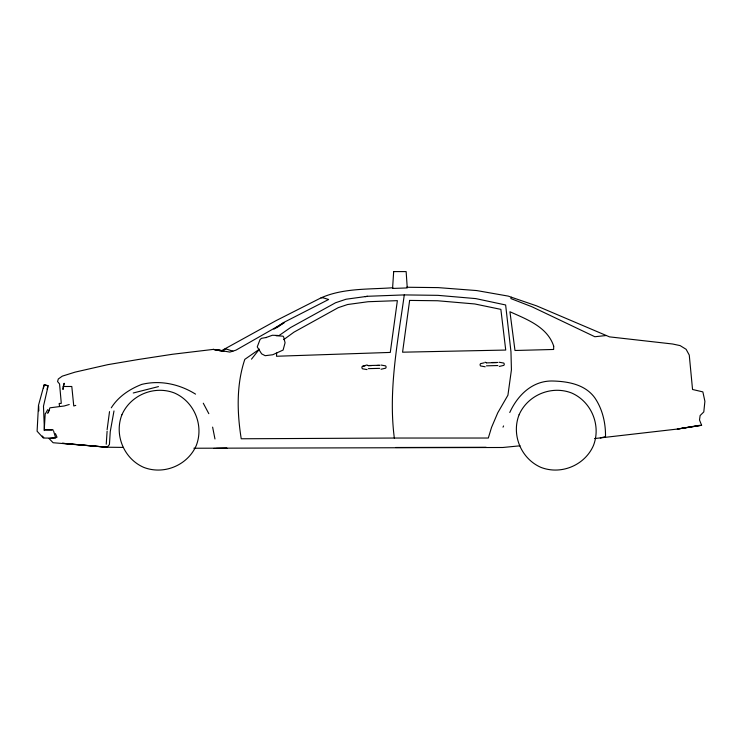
<?xml version="1.0" encoding="UTF-8"?>
<svg xmlns="http://www.w3.org/2000/svg" width="742" height="742" viewBox="0 0 742 742"><rect width="100%" height="100%" fill="white"/><g stroke="black" fill="none" stroke-linecap="round" stroke-linejoin="round"><path stroke-width="1.11" d="M276.673 353.025L276.497 356.253L390.283 352.422L397.369 300.649L368.088 301.725L347.571 304.526L338.204 307.68L293.962 332.156L283.704 339.632M44.195 430.573L45.216 413.619M106.236 444.235L107.108 431.213M63.228 386.489L62.977 389.494L64.155 383.262L63.228 386.489L71.798 386.489L73.755 405.985L75.758 405.392M107.108 429.692L109.528 411.606M404.279 294.908C397.721 342.248 388.14 390.097 394.327 438.04L488.31 438.03L491.538 427.411L497.789 412.738L507.927 395.208L511.423 369.841L510.969 351.745L505.636 304.971L475.808 298.609L437.882 295.344L404.279 294.908L367.476 296.29L346.004 299.239L335.542 302.764L290.53 327.574L279.14 335.495M47.72 413.461L49.927 407.822L64.211 405.985L69.238 404.511M113.99 410.929L110.252 431.621L109.436 444.523L107.136 447.222L62.523 443.299L107.136 447.222L123.32 447.407M43.407 388.214L44.307 384.903L47.97 385.868M47.071 389.179L47.673 386.972M606.297 335.514L536.531 305.834L511.414 297.236L510.876 298.581L531.968 306.771L594.852 336.738L606.297 335.514L609.507 336.868L672.54 343.991L680.117 345.605L686.109 349.297L689.262 355.075L692.546 389.485L702.869 391.887L704.9 401.32L703.796 411.931L700.123 415.548L699.502 419.991L701.635 425.296L677.298 429.062L594.574 438.559M503.011 427.16L503.595 425.936M48.174 412.515L49.547 409.677M45.614 413.424L47.683 409.658M509.763 412.496C517.786 394.892 532.877 380.173 553.439 381.026C568.669 381.518 585.234 384.644 594.75 397.749C602.504 409.074 605.713 423.023 605.509 436.621L600.306 437.993M111.281 407.822C118.358 396.553 129.544 389.16 141.768 384.384C160.393 379.904 179.453 384.115 195.554 394.132M251.501 359.147L259.116 349.501M259.487 349.148L244.814 359.351C236.271 384.81 237.06 412.496 241.224 438.772L394.327 438.04M273.919 329.179L283.453 322.603L328.65 299.48L323.16 297.82L321.045 297.848L276.089 320.627L221.153 350.92L223.88 350.873L213.269 349.399L172.487 354.268L138.151 359.527L107.878 364.647L75.035 372.141L62.272 376.157L58.312 378.977L57.57 381.573L59.564 383.948L61.196 402.294L61.206 403.435L59.174 403.435L59.499 406.115M276.645 327.816L284.214 322.603L235.975 350.141L229.853 352.088L216.497 349.816L221.858 351.216M321.045 297.848C343.416 287.942 368.941 289.519 392.889 287.738M362.291 366.344L366.9 364.99L368.236 365.556L379.616 365.268M699.66 425.314L677.298 429.062L701.58 425.277M133.254 392.991L158.463 386.601M365.092 365.834L362.3 366.483L361.855 367.633L362.356 368.765L367.049 369.599M381.073 369.238L385.719 368.171L386.174 367.021L385.673 365.889L380.971 365.045M484.183 362.81L480.464 363.673L480.018 364.823L480.519 365.945L485.212 366.789M499.227 366.427L503.883 365.361L504.328 364.201L503.827 363.079L499.134 362.235M365.25 296.679L367.476 296.29M276.089 335.746L283.027 336.163L283.685 337.044L285.067 342.776L283.101 350.057L272.722 354.759L265.154 355.687L261.638 353.851L257.251 346.885L260.034 339.558L261.546 338.306L266.499 337.452L265.942 337.573L272.388 335.254L278.157 335.467M520.021 445.812L502.816 447.491L193.866 448.233M224.297 349.278L226.792 349.176L232.895 351.207M368.255 365.695L371.659 365.565M486.409 362.884L496.658 362.606M368.32 368.644L379.7 368.357M486.483 365.834L497.863 365.546M216.395 448.428L227.089 448.279L213.696 448.446M492.076 362.523L497.78 362.448M377.353 365.435L379.635 365.407M395.616 447.5L486.131 447.278M52.088 429.692L45.132 429.655M53.313 430.054L44.427 429.998L43.472 406.199L48.211 385.71L44.149 384.671L38.482 405.392L37.1 431.232L43.388 438.049L55.687 438.114L53.609 431.065M406.607 287.247L438.179 287.618L476.791 290.576L508.233 296.104L511.414 297.236M107.136 447.222L53.118 442.733L49.102 438.587L57.032 437.205L55.437 433.616M223.88 350.873L213.269 349.399L220.031 350.697M485.064 362.17L486.4 362.745M42.294 436.018L43.741 437.548M203.28 403.212L208.827 413.684M212.62 427.123L214.967 438.976M38.686 405.93L38.825 410.91M553.699 346.143L553.653 349.463L514.985 350.493L509.939 311.742C526.866 319.394 547.355 326.851 553.699 346.143M393.677 271.591L392.564 288.443L407.256 287.924L406.143 271.591L393.677 271.591M409.63 300.417L402.572 352.19L505.729 350.057L500.859 309.368L474.769 303.96L437.502 300.751L409.63 300.417M121.911 414.778C114.036 434.905 123.886 458.677 143.679 467.349C163.806 475.214 187.578 465.373 196.25 445.571C204.115 425.444 194.274 401.672 174.472 393.01C154.345 385.135 130.573 394.985 121.911 414.778M519.085 414.778C511.219 434.905 521.06 458.677 540.862 467.349C560.989 475.214 584.761 465.373 593.424 445.571C601.298 425.444 591.448 401.672 571.655 393.01C551.529 385.135 527.757 394.985 519.085 414.778"/></g></svg>
